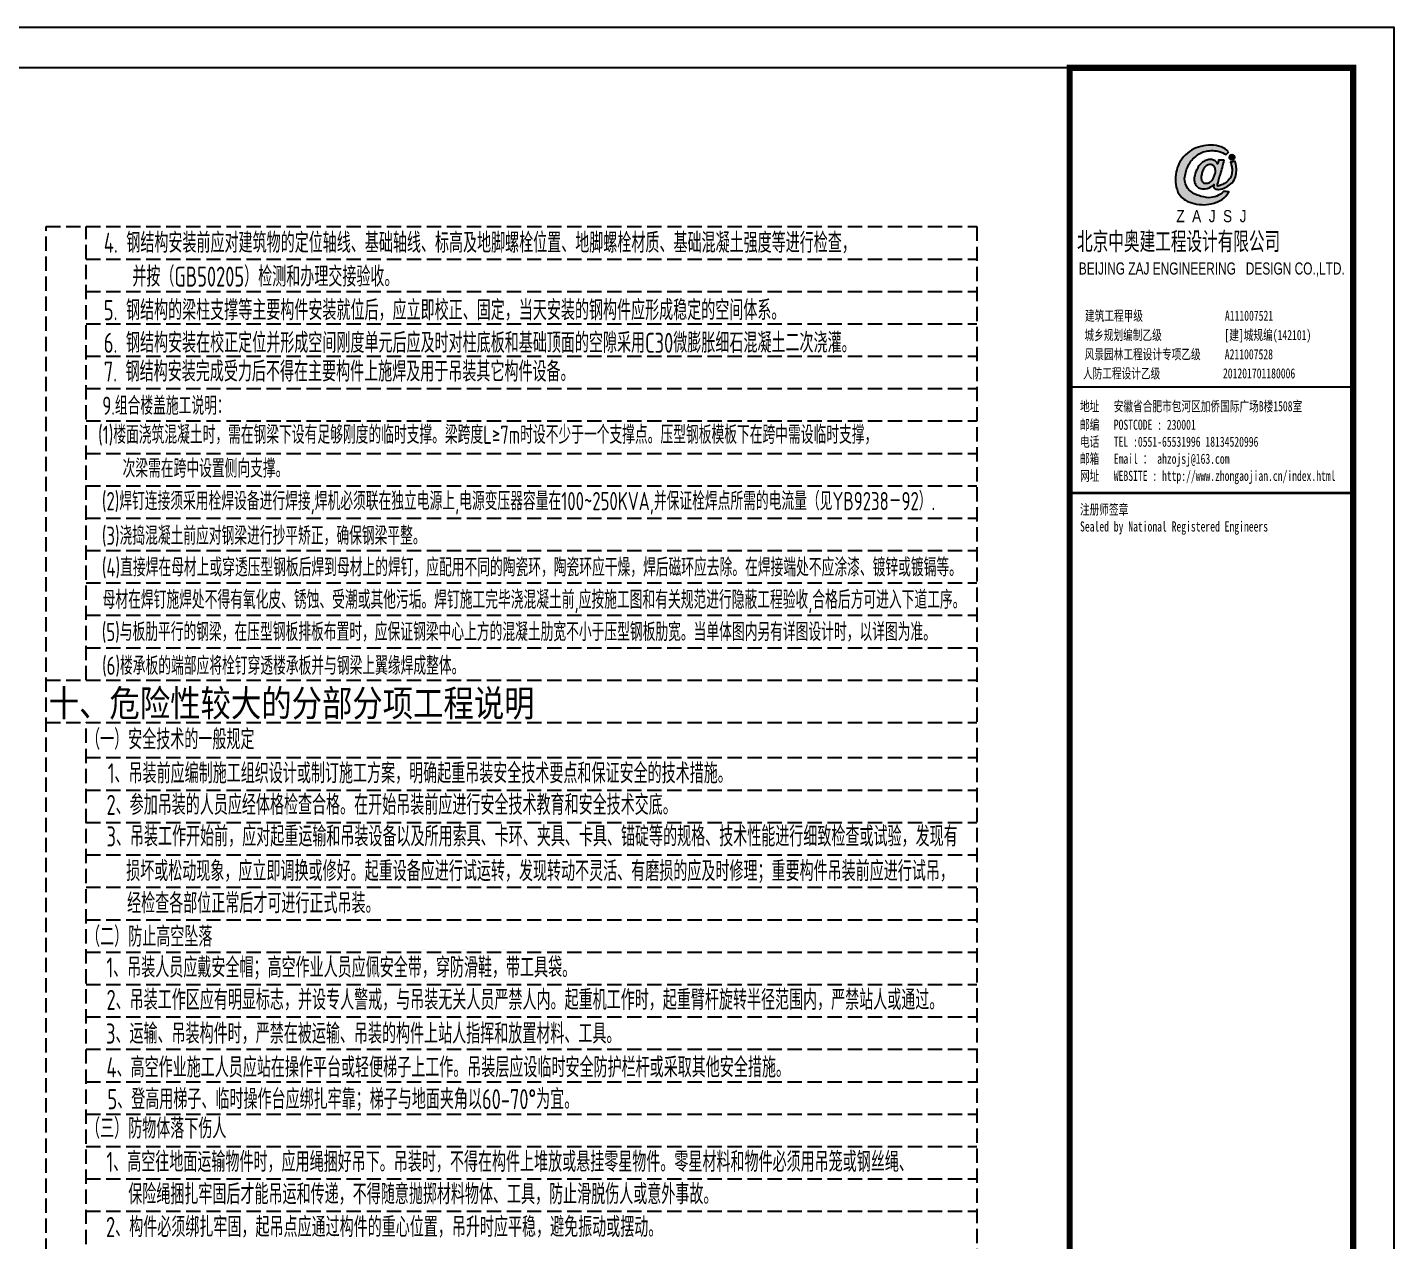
# Model space of a CAD drawing. Extents: x -89996 to 1006241, y -2176 to 440573.
# Drawn here: x -4515 to 19346, y 151405 to 172594 of the extents above; entities that cross this region are included whole.
import ezdxf
from ezdxf.enums import TextEntityAlignment as Align

# ---------------------------------------------------------------- set-up
doc = ezdxf.new("R2010")
doc.units = 0
doc.header["$LTSCALE"] = 1000
doc.header["$MEASUREMENT"] = 0
doc.linetypes.add('DASH', pattern=[0.35, 0.25, -0.1])
for name, color, linetype in [('BORDER', 7, 'Continuous'), ('NUM', 7, 'Continuous'), ('PUB_TITLE', 4, 'Continuous'), ('TEXT', 7, 'Continuous'), ('图签', 3, 'Continuous'), ('填充', 251, 'Continuous')]:
    doc.layers.add(name, color=color, linetype=linetype)
doc.styles.add('_gyy_title_Arial', font='arial.ttf', dxfattribs={"width": 0.7})
doc.styles.add('_gyy_title_ST', font='', dxfattribs={"width": 0.8})
doc.styles.add('HZ', font='txt.shx', dxfattribs={"width": 0.8, "bigfont": '000hztxt.shx'})
doc.styles.add('TSSD_Norm', font='tssdeng.shx', dxfattribs={"bigfont": 'hztxt.shx'})
doc.styles.get('_gyy_title_ST').set_extended_font_data('SimSun')

# ---------------------------------------------------------------- blocks, each defined once
blk = doc.blocks.new('dd')
at = {"layer": '图签'}
h = blk.add_hatch(color=5, dxfattribs=at)
h.set_gradient(color1=(0, 0, 255), color2=(36, 36, 255), one_color=1, tint=0.57)
h.paths.add_polyline_path([(452, 1270, -0.093206), (531, 1562, -0.136321), (716, 1807, -0.161039), (988, 1948, -0.108591), (1307, 1935, -0.049497), (1479, 1861, 0.062627), (1539, 1932, 0.094388), (1351, 2056, 0.136326), (854, 2062, 0.161722), (430, 1810, 0.133661), (243, 1435, 0.158414), (286, 937, 0.22517), (632, 669, 0.138663), (1107, 646, 0.074676), (1375, 753, 0.125344), (1543, 944, 0.006312), (1413, 948, -0.090385), (1244, 833, -0.096745), (1053, 797, -0.073845), (803, 850, -0.140868), (530, 1020, -0.160753)])
h = blk.add_hatch(color=5, dxfattribs=at)
h.set_gradient(color1=(0, 0, 255), color2=(36, 36, 255), one_color=1, tint=0.57)
h.paths.add_polyline_path([(1306, 1289, 0.011169), (1334, 1370, 0.005807), (1431, 1724, 0.01105), (1292, 1724, 0.016796), (1267, 1634, 0.125943), (1203, 1704, 0.083806), (1120, 1739, 0.082879), (1047, 1739, -0.008503), (952, 1710, 0.060057), (844, 1628, 0.086078), (774, 1532, 0.099424), (705, 1347, 0.12153), (690, 1225, 0.102644), (719, 1122, 0.056648), (797, 1042, 0.092914), (913, 1013, 0.194578), (1098, 1064, -0.002562), (1175, 1122, 0.064354), (1167, 1068, 0.172385), (1207, 1017, 0.105458), (1300, 1002, 0.086567), (1454, 1046, 0.047674), (1592, 1136, 0.166359), (1692, 1274, 0.096748), (1728, 1431, 0.03151), (1728, 1548, 0.041815), (1700, 1691, 0.007654), (1588, 1673, -0.009919), (1610, 1585, -0.068269), (1624, 1482, -0.105336), (1605, 1352, -0.14652), (1528, 1223, -0.070486), (1434, 1151, -0.077937), (1341, 1103, -0.127098), (1272, 1084, -0.114215), (1267, 1129, -0.007609)])
h.paths.add_polyline_path([(865, 1245, -0.099994), (863, 1328, -0.050974), (888, 1427, -0.120527), (938, 1529, -0.043888), (1002, 1595, -0.08446), (1063, 1619, -0.147309), (1127, 1607, -0.037474), (1177, 1572, -0.06931), (1209, 1507, -0.067662), (1213, 1431, -0.02676), (1211, 1413, 0.017209), (1183, 1329, -0.048815), (1120, 1223, -0.139096), (1046, 1163, -0.097991), (944, 1153, -0.085394), (909, 1169, -0.149141)], flags=16)
h = blk.add_hatch(color=1, dxfattribs=at)
h.set_gradient(color1=(255, 0, 0), color2=(255, 0, 0), tint=0.57)
h.paths.add_polyline_path([(1557, 1818, 0.386553), (1564, 1757, 0.170676), (1604, 1736, 0.082224), (1657, 1743, 0.087509), (1686, 1766, 0.264235), (1694, 1804, 0.244333), (1636, 1850, 0.30271)])
blk.add_lwpolyline([(1539, 1932, 0.094388), (1351, 2056, 0.136326), (854, 2062, 0.161722), (430, 1810, 0.133661), (243, 1435, 0.158414), (286, 937, 0.22517), (632, 669, 0.138663), (1107, 646, 0.074676), (1375, 753, 0.125344), (1543, 944, 0.006312), (1413, 948, -0.090385), (1244, 833, -0.096745), (1053, 797, -0.073845), (803, 850, -0.140868), (530, 1020, -0.160753), (452, 1270, -0.093206), (531, 1562, -0.136321), (716, 1807, -0.161039), (988, 1948, -0.108591), (1307, 1935, -0.049497), (1479, 1861, 0.062627)], format="xyb", close=True, dxfattribs=at)
for points in [[(1431, 1724, 0.011041), (1292, 1724, 0.016796), (1267, 1634, 0.125943), (1203, 1704, 0.083806), (1120, 1739, 0.082879), (1047, 1739, -0.008503), (952, 1710, 0.060057), (844, 1628, 0.086078), (774, 1532, 0.099424), (705, 1347, 0.12153), (690, 1225, 0.102644), (719, 1122, 0.056648), (797, 1042, 0.092914), (913, 1013, 0.194578), (1098, 1064, -0.002562), (1175, 1122, 0.064354), (1167, 1068, 0.172385), (1207, 1017, 0.105458), (1300, 1002, 0.086567), (1454, 1046, 0.047674), (1592, 1136, 0.166359), (1692, 1274, 0.096748), (1728, 1431, 0.03151), (1728, 1548, 0.041815), (1700, 1691, 0.007654), (1588, 1673, -0.009919), (1610, 1585, -0.068269), (1624, 1482, -0.105336), (1605, 1352, -0.14652), (1528, 1223, -0.070486), (1434, 1151, -0.077937), (1341, 1103, -0.127098), (1272, 1084, -0.114215), (1267, 1129, -0.007609), (1306, 1289, 0.011169), (1334, 1370, 0.005782), (1430, 1722, 0.069025)], [(1694, 1804, 0.243958), (1636, 1850, 0.303117), (1557, 1818, 0.386553), (1564, 1757, 0.170676), (1604, 1736, 0.082224), (1657, 1743, 0.087509), (1686, 1766, 0.264235), (1694, 1804, -7.823139)], [(1213, 1431, 0.067662), (1209, 1507, 0.06931), (1177, 1572, 0.037474), (1127, 1607, 0.147309), (1063, 1619, 0.08446), (1002, 1595, 0.043888), (938, 1529, 0.120527), (888, 1427, 0.050974), (863, 1328, 0.099994), (865, 1245, 0.149141), (909, 1169, 0.085394), (944, 1153, 0.097991), (1046, 1163, 0.139096), (1120, 1223, 0.048815), (1183, 1329, -0.017209), (1211, 1413, 0.02676), (1213, 1431, 0.441273)]]:
    blk.add_lwpolyline(points, format="xyb", dxfattribs=at)
at = {"insert": (246, 492), "char_height": 300, "width": 8000, "attachment_point": 1, "style": 'HZ'}
blk.add_mtext('{\\fArial|b0|i0|c0|p32;Z  A  J  S  J}', dxfattribs=at)

msp = doc.modelspace()

# ---------------------------------------------------------------- linework, layer by layer
at = {"layer": 'BORDER', "const_width": 35.35}
msp.add_lwpolyline([(-38351.02, 131300.78), (-38351.02, 171886.64), (18638.87, 171886.64), (18638.87, 131300.78)], close=True, dxfattribs=at)
at = {"layer": 'PUB_TITLE'}
msp.add_line((13689.38, 166313.67), (18638.87, 166313.67), dxfattribs=at)
msp.add_lwpolyline([(-40118.7, 130593.71), (-40118.7, 172593.71), (19345.94, 172593.71), (19345.94, 130593.71)], close=True, dxfattribs=at)
at = {"layer": 'PUB_TITLE', "const_width": 106.06}
msp.add_lwpolyline([(13689.38, 171886.64), (18638.87, 171886.64), (18638.87, 131300.78), (13689.38, 131300.78)], close=True, dxfattribs=at)
at = {"layer": 'PUB_TITLE', "const_width": 49.49}
msp.add_lwpolyline([(13689.38, 164460.85), (18638.87, 164460.85)], dxfattribs=at)
at = {"layer": '填充', "linetype": 'DASH'}
for p, q in [((-4188.27, 132641.09), (-4188.27, 169113.08)), ((-4188.27, 169113.08), (12065.09, 169113.08)), ((-3488.74, 161193.9), (-3488.74, 169113.08)), ((12065.09, 169113.08), (12065.09, 132641.09)), ((-3488.74, 168547.43), (12065.09, 168547.43)), ((-3488.74, 167981.77), (12065.09, 167981.77)), ((-3488.74, 167416.12), (12065.09, 167416.12)), ((-3488.74, 166850.46), (12065.09, 166850.46)), ((-3488.74, 166284.8), (12065.09, 166284.8)), ((-3488.74, 165719.15), (12065.09, 165719.15)), ((-3488.74, 165153.49), (12065.09, 165153.49)), ((-3488.74, 164587.84), (12065.09, 164587.84)), ((-3488.74, 164022.18), (12065.09, 164022.18)), ((-3488.74, 163456.52), (12065.09, 163456.52)), ((-3488.74, 162890.87), (12065.09, 162890.87)), ((-3488.74, 162325.21), (12065.09, 162325.21)), ((-3488.74, 161759.56), (12065.09, 161759.56)), ((-4188.27, 161193.9), (12065.09, 161193.9)), ((-4188.27, 160454.53), (12065.09, 160454.53)), ((-3488.74, 136645.97), (-3488.74, 160454.53)), ((-3488.74, 159841.16), (12065.09, 159841.16)), ((-3488.74, 159272.21), (12065.09, 159272.21)), ((-3488.74, 158706.55), (12065.09, 158706.55)), ((-3488.74, 158140.9), (12065.09, 158140.9)), ((-3488.74, 157575.24), (12065.09, 157575.24)), ((-3488.74, 157009.59), (12065.09, 157009.59)), ((-3488.74, 156443.93), (12065.09, 156443.93)), ((-3488.74, 155878.27), (12065.09, 155878.27)), ((-3488.74, 155312.62), (12065.09, 155312.62)), ((-3488.74, 154746.96), (12065.09, 154746.96)), ((-3488.74, 154181.31), (12065.09, 154181.31)), ((-3488.74, 153615.65), (12065.09, 153615.65)), ((-3488.74, 153049.99), (12065.09, 153049.99)), ((-3488.74, 152484.34), (12065.09, 152484.34)), ((-3488.74, 151918.68), (12065.09, 151918.68))]:
    msp.add_line(p, q, dxfattribs=at)

# ---------------------------------------------------------------- block references
at = {"layer": '图签', "xscale": 0.70707067020202, "yscale": 0.70707067020202, "zscale": 0.70707067020202}
msp.add_blockref('dd', (15376.16, 169055.27), dxfattribs=at)

# ---------------------------------------------------------------- texts
at = {"color": 1, "insert": (13816.83, 169024.79), "char_height": 359.1, "width": 9575.9995, "attachment_point": 1, "style": 'HZ'}
msp.add_mtext('北京中奥建工程设计有限公司', dxfattribs=at)
at = {"layer": 'NUM', "style": 'TSSD_Norm', "width": 0.7}
for s, height, p in [('4. 钢结构安装前应对建筑物的定位轴线、基础轴线、标高及地脚螺栓位置、地脚螺栓材质、基础混凝土强度等进行检查，', 350, (-3179.19, 168656.44)), ('并按（GB50205）检测和办理交接验收。', 350, (-2681.42, 168065.56)), ('5. 钢结构的梁柱支撑等主要构件安装就位后，应立即校正、固定，当天安装的钢构件应形成稳定的空间体系。', 350, (-3179.19, 167479.06)), ('6. 钢结构安装在校正定位并形成空间刚度单元后应及时对柱底板和基础顶面的空隙采用C30微膨胀细石混凝土二次浇灌。', 350, (-3179.19, 166909.17)), ('7. 钢结构安装完成受力后不得在主要构件上施焊及用于吊装其它构件设备。', 350, (-3179.19, 166407.88)), ('9.组合楼盖施工说明：', 318.1818, (-3205.02, 165826.68)), ('(2)焊钉连接须采用栓焊设备进行焊接,焊机必须联在独立电源上,电源变压器容量在100~250KVA,并保证栓焊点所需的电流量（见YB9238－92）.', 318.1818, (-3212.54, 164161.2)), ('(3)浇捣混凝土前应对钢梁进行抄平矫正，确保钢梁平整。', 318.1818, (-3212.54, 163555.77)), ('(4)直接焊在母材上或穿透压型钢板后焊到母材上的焊钉，应配用不同的陶瓷环，陶瓷环应干燥，焊后磁环应去除。在焊接端处不应涂漆、镀锌或镀镉等。', 318.1818, (-3212.54, 163003.52)), ('母材在焊钉施焊处不得有氧化皮、锈蚀、受潮或其他污垢。焊钉施工完毕浇混凝土前,应按施工图和有关规范进行隐蔽工程验收,合格后方可进入下道工序。', 318.1818, (-3200.05, 162437.8)), ('(5)与板肋平行的钢梁，在压型钢板排板布置时，应保证钢梁中心上方的混凝土肋宽不小于压型钢板肋宽。当单体图内另有详图设计时，以详图为准。', 318.1818, (-3214.59, 161875.79)), ('(6)楼承板的端部应将栓钉穿透楼承板并与钢梁上翼缘焊成整体。', 318.1818, (-3208.5, 161285.62)), ('（一）安全技术的一般规定', 350, (-3488.74, 159983.11)), ('1、吊装前应编制施工组织设计或制订施工方案，明确起重吊装安全技术要点和保证安全的技术措施。', 350, (-3109.75, 159391.72)), ('2、参加吊装的人员应经体格检查合格。在开始吊装前应进行安全技术教育和安全技术交底。', 350, (-3132.25, 158840.24)), ('3、吊装工作开始前，应对起重运输和吊装设备以及所用索具、卡环、夹具、卡具、锚碇等的规格、技术性能进行细致检查或试验，发现有', 350, (-3132.25, 158289.42)), ('损坏或松动现象，应立即调换或修好。起重设备应进行试运转，发现转动不灵活、有磨损的应及时修理；重要构件吊装前应进行试吊，', 350, (-2789.04, 157683.01)), ('经检查各部位正常后才可进行正式吊装。', 350, (-2772.44, 157122.08)), ('（二）防止高空坠落', 350, (-3488.74, 156538.58)), ('1、吊装人员应戴安全帽；高空作业人员应佩安全带，穿防滑鞋，带工具袋。', 350, (-3132.25, 155999.8)), ('2、吊装工作区应有明显标志，并设专人警戒，与吊装无关人员严禁人内。起重机工作时，起重臂杆旋转半径范围内，严禁站人或通过。', 350, (-3132.25, 155434.72)), ('3、运输、吊装构件时，严禁在被运输、吊装的构件上站人指挥和放置材料、工具。', 350, (-3140.35, 154846.13)), ('4、高空作业施工人员应站在操作平台或轻便梯子上工作。吊装层应设临时安全防护栏杆或采取其他安全措施。', 350, (-3132.25, 154256.22)), ('5、登高用梯子、临时操作台应绑扎牢靠；梯子与地面夹角以60-70°为宜。', 350, (-3115.42, 153700.59)), ('（三）防物体落下伤人', 350, (-3488.74, 153188.22)), ('1、高空往地面运输物件时，应用绳捆好吊下。吊装时，不得在构件上堆放或悬挂零星物件。零星材料和物件必须用吊笼或钢丝绳、', 350, (-3132.25, 152605.87)), ('保险绳捆扎牢固后才能吊运和传递，不得随意抛掷材料物体、工具，防止滑脱伤人或意外事故。', 350, (-2752.93, 152040.78)), ('2、构件必须绑扎牢固，起吊点应通过构件的重心位置，吊升时应平稳，避免振动或摆动。', 350, (-3140.35, 151467.51))]:
    msp.add_text(s, height=height, dxfattribs=at).set_placement(p)
at = {"layer": 'NUM', "color": 4, "style": 'TSSD_Norm', "width": 0.7}
for s, p in [('(1)楼面浇筑混凝土时，需在钢梁下设有足够刚度的临时支撑。梁跨度L≥7m时设不少于一个支撑点。压型钢板模板下在跨中需设临时支撑，', (-3278.14, 165319.92)), ('次梁需在跨中设置侧向支撑。', (-2851.24, 164730.43))]:
    msp.add_text(s, height=318.1818, dxfattribs=at).set_placement(p)
at = {"layer": 'PUB_TITLE', "width": 0.7}
for s, height, style, p in [('BEIJING ZAJ ENGINEERING   DESIGN CO.,LTD.', 212.121, '_gyy_title_Arial', (16169.92, 168276.18)), ('建筑工程甲级                 A111007521             ', 176.7675, '_gyy_title_ST', (16145.25, 167469.71)), ('城乡规划编制乙级             [建]城规编(142101)', 176.7675, '_gyy_title_ST', (15926.77, 167132.7)), ('风景园林工程设计专项乙级     A211007528           ', 176.7675, '_gyy_title_ST', (16057.26, 166796.38)), ('人防工程设计乙级             201201701180006', 176.7675, '_gyy_title_ST', (15773.38, 166462.79))]:
    msp.add_text(s, height=height, dxfattribs=dict(at, style=style)).set_placement(p, align=Align.CENTER)
at = {"layer": 'PUB_TITLE', "style": '_gyy_title_ST', "width": 0.7}
for s, height, p in [('地址   安徽省合肥市包河区加侨国际广场B楼1508室', 176.7675, (13868.29, 165888.5)), ('邮编   POSTCODE : 230001', 176.7675, (13868.29, 165565.63)), ('电话   TEL :0551-65531996 18134520996', 176.7675, (13868.29, 165268.66)), ('邮箱   Email ： ahzojsj@163.com', 176.7675, (13868.29, 164971.69)), ('网址   WEBSITE : http://www.zhongaojian.cn/index.html', 176.7675, (13868.29, 164672.97)), ('注册师签章', 176.767, (13868.29, 164086.1)), ('Sealed by National Registered Engineers', 176.7675, (13869.25, 163789.13))]:
    msp.add_text(s, height=height, dxfattribs=at).set_placement(p)
at = {"layer": 'TEXT', "color": 6, "style": 'TSSD_Norm'}
msp.add_text('十、危险性较大的分部分项工程说明', height=530.3025, dxfattribs=at).set_placement((-4141.33, 160506.13))

doc.saveas('drawing.dxf')
